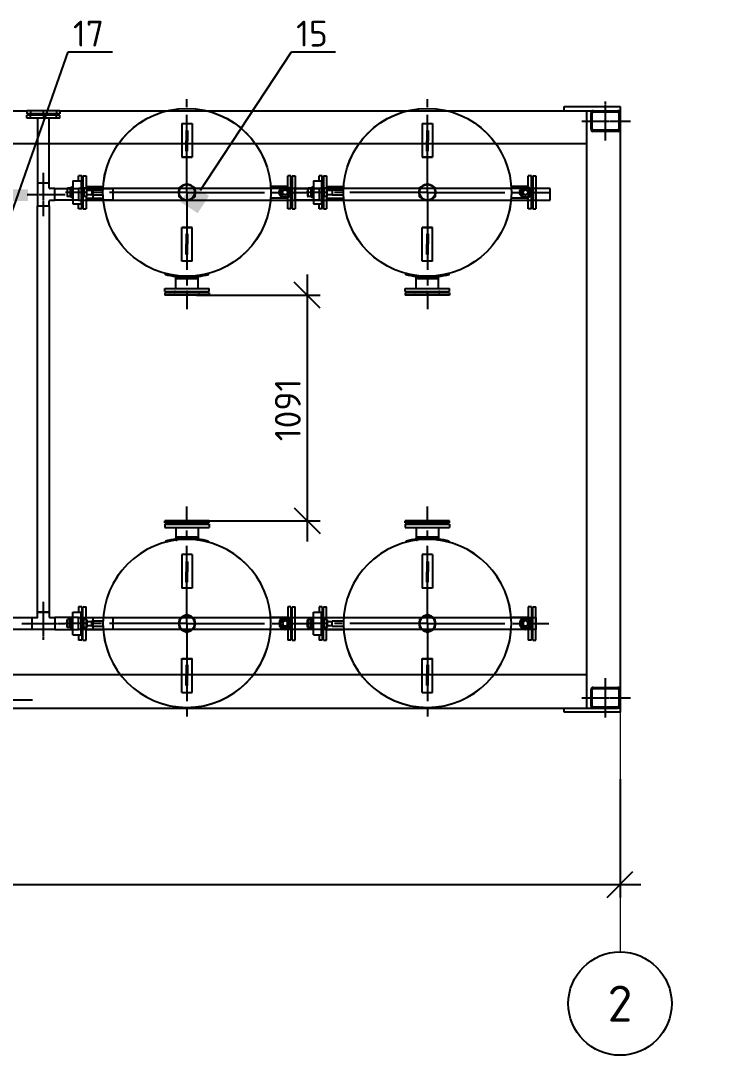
# Model space of a CAD drawing. Header units: millimetres. Extents: x 3795014 to 4300160, y 3869364 to 4016788.
# Drawn here: x 3879182 to 3882512, y 4006552 to 4011557 of the extents above; entities that cross this region are included whole.
import ezdxf
from ezdxf import colors
from ezdxf.entities.mleader import LeaderData, LeaderLine
from ezdxf.enums import TextEntityAlignment as Align
from ezdxf.math import Vec2, Vec3

# ---------------------------------------------------------------- set-up
doc = ezdxf.new("R2010")
doc.units = ezdxf.units.MM
doc.set_wipeout_variables(frame=1)
for name, pattern in [('K5LT_AXLED', [19.5, 15, -1.5, 1.5, -1.5]), ('K5LT_BASIC', [0]), ('K5LT_THIN', [0]), ('осевая2', [28.575, 19.05, -3.175, 3.175, -3.175])]:
    doc.linetypes.add(name, pattern=pattern)
doc.layers.get('Defpoints').update_dxf_attribs({"color": 3})
doc.layers.add('1Оси', color=7, linetype='Continuous')
doc.layers.add('Системный слой', color=7, linetype='Continuous')
for name, color, linetype, lineweight in [('выноска', 7, 'Continuous', 18), ('оси', 7, 'осевая2', 13), ('размеры', 7, 'Continuous', 18), ('текст', 7, 'Continuous', 20)]:
    doc.layers.add(name, color=color, linetype=linetype, lineweight=lineweight)
doc.styles.add('ISOCPEUR', font='isocpeur.ttf')
doc.styles.add('ВНИПИТЕКСТ', font='isocpeui.ttf')
doc.styles.add('ГОСТ 2.304', font='isocpeur.ttf')
doc.dimstyles.new('СПДС$0', dxfattribs={"dimscale": 100, "dimtxt": 2.5, "dimasz": 2.5, "dimexe": 1.25, "dimexo": 0.004, "dimgap": 1, "dimtad": 1, "dimdec": 0, "dimtxsty": 'ВНИПИТЕКСТ', "dimblk": 'OBLIQUE', "dimcen": 0, "dimdle": 1.25, "dimclrd": 256, "dimclre": 256, "dimclrt": 256, "dimadec": 0, "dimazin": 2, "dimtfac": 1, "dimtdec": 0, "dimtmove": 1, "dimatfit": 3, "dimldrblk": 'NONE', "dimfxl": 1, "dimlwd": -1, "dimlwe": -1, "dimarcsym": 0})

# ---------------------------------------------------------------- blocks, each defined once
blk = doc.blocks.new('U147')
at = {"layer": 'Системный слой', "linetype": 'K5LT_AXLED'}
for q in [(268.67, 273.36), (245.19, 250.76), (292.15, 250.76), (268.67, 232.52)]:
    blk.add_line((268.67, 250.76), q, dxfattribs=at)
at = {"layer": 'Системный слой', "linetype": 'K5LT_BASIC'}
for p, q in [((264.37, 270.2), (264.37, 270.64)), ((265.63, 270.64), (264.37, 270.64)), ((272.97, 270.64), (265.63, 270.64)), ((272.97, 270.2), (272.97, 270.64)), ((265.63, 270.2), (264.37, 270.2)), ((264.37, 269.96), (272.97, 269.96)), ((264.37, 269.96), (264.37, 269.36)), ((264.37, 269.36), (272.97, 269.36)), ((265.51, 270.08), (265.43, 270.16)), ((265.53, 270.08), (265.43, 269.98)), ((266.43, 270.08), (265.51, 270.08)), ((272.97, 270.2), (265.63, 270.2)), ((271.83, 270.08), (266.43, 270.08)), ((266.51, 269.36), (266.51, 267.1)), ((270.83, 269.36), (270.83, 267.1)), ((271.81, 270.08), (271.91, 269.98)), ((271.83, 270.08), (271.91, 270.16)), ((272.97, 269.96), (272.97, 269.36)), ((264.49, 266.7), (264.49, 266.45)), ((266.57, 266.88), (266.57, 267.25)), ((266.57, 266.88), (266.69, 266.88)), ((266.69, 266.88), (266.69, 267.25)), ((270.54, 267.48), (266.79, 267.48)), ((270.54, 267.36), (266.79, 267.36)), ((268.67, 267.04), (268.55, 267.24)), ((268.78, 267.24), (268.67, 267.04)), ((268.67, 267.04), (268.67, 267)), ((268.67, 267.04), (268.67, 267)), ((270.65, 267.25), (270.65, 266.88)), ((270.77, 266.88), (270.65, 266.88)), ((270.77, 267.25), (270.77, 266.88)), ((272.85, 266.7), (272.85, 266.45)), ((269.67, 264.1), (267.67, 264.1)), ((267.67, 264.1), (267.67, 257.61)), ((268.55, 262.76), (268.55, 260.8)), ((268.79, 262.76), (268.55, 262.76)), ((268.79, 262.76), (268.79, 260.8)), ((269.67, 264.1), (269.67, 257.61)), ((268.55, 260.8), (268.55, 260.76)), ((268.55, 258.76), (268.55, 260.76)), ((268.79, 260.8), (268.79, 260.76)), ((268.79, 258.76), (268.79, 260.76)), ((268.79, 258.76), (268.55, 258.76)), ((269.67, 257.61), (267.67, 257.61)), ((267.67, 257.61), (267.67, 257.56)), ((269.67, 257.56), (267.67, 257.56)), ((269.67, 257.61), (269.67, 257.56)), ((246.61, 252.96), (248.21, 252.96)), ((246.61, 248.56), (246.61, 252.96)), ((248.31, 253.96), (247.71, 253.96)), ((247.71, 253.96), (247.71, 252.96)), ((248.21, 248.56), (248.21, 252.96)), ((248.31, 253.96), (248.31, 251.76)), ((248.43, 252.8), (248.31, 252.92)), ((248.43, 252.8), (248.55, 252.92)), ((248.43, 252.2), (248.43, 252.8)), ((248.43, 252.8), (248.43, 251.76)), ((248.55, 253.96), (249.15, 253.96)), ((248.55, 253.02), (248.55, 253.96)), ((248.55, 251.72), (248.55, 253.02)), ((249.15, 253.02), (249.15, 253.96)), ((249.15, 251.56), (249.15, 253.02)), ((268.67, 252.49), (267.92, 252.06)), ((269.42, 252.06), (268.67, 252.49)), ((288.79, 253.96), (288.19, 253.96)), ((288.19, 253.96), (288.19, 253.02)), ((288.19, 253.02), (288.19, 251.76)), ((288.79, 253.96), (288.79, 253.02)), ((288.79, 253.02), (288.79, 250.76)), ((288.91, 252.8), (288.79, 252.92)), ((288.91, 252.8), (289.03, 252.92)), ((288.91, 249.32), (288.91, 252.8)), ((288.91, 252.8), (288.91, 252.2)), ((289.03, 248.5), (289.03, 253.96)), ((289.03, 253.96), (289.63, 253.96)), ((289.63, 248.5), (289.63, 253.96)), ((245.51, 251.48), (245.59, 251.56)), ((245.51, 250.76), (245.51, 251.48)), ((245.51, 250.04), (245.51, 250.76)), ((246.11, 251.56), (245.59, 251.56)), ((245.59, 251.56), (245.59, 250.76)), ((245.59, 250.76), (245.59, 249.96)), ((246.11, 251.56), (246.31, 251.76)), ((246.11, 250.76), (246.11, 251.56)), ((246.11, 249.96), (246.11, 250.76)), ((246.61, 251.76), (246.31, 251.76)), ((246.31, 251.76), (246.31, 250.76)), ((246.31, 250.76), (246.31, 249.76)), ((248.51, 251.76), (248.21, 251.76)), ((248.43, 251.76), (248.43, 252.2)), ((248.71, 251.56), (248.51, 251.76)), ((248.51, 250.76), (248.51, 251.76)), ((248.51, 249.76), (248.51, 250.76)), ((249.23, 251.56), (248.71, 251.56)), ((248.71, 250.76), (248.71, 251.56)), ((248.71, 249.96), (248.71, 250.76)), ((249.15, 251.9), (252.47, 251.9)), ((249.31, 251.48), (249.23, 251.56)), ((249.23, 250.76), (249.23, 251.56)), ((249.23, 249.96), (249.23, 250.76)), ((249.31, 251.48), (249.31, 250.76)), ((249.31, 251.16), (250.27, 251.16)), ((249.31, 250.76), (249.31, 250.04)), ((249.31, 250.36), (250.27, 250.36)), ((250.27, 250.75), (250.27, 251.26)), ((250.27, 251.26), (252.44, 251.26)), ((250.27, 250.26), (250.27, 250.75)), ((250.27, 250.26), (252.44, 250.26)), ((267.92, 252.06), (267.17, 251.62)), ((267.17, 251.62), (267.17, 250.76)), ((267.17, 250.76), (267.17, 249.89)), ((270.17, 251.62), (269.42, 252.06)), ((270.17, 250.76), (270.17, 251.62)), ((270.17, 249.89), (270.17, 250.76)), ((288.19, 251.9), (284.87, 251.9)), ((287.65, 251.9), (284.87, 251.9)), ((288.79, 250.76), (288.79, 247.56)), ((288.91, 252.2), (288.91, 248.72)), ((245.51, 250.04), (245.59, 249.96)), ((246.11, 249.96), (245.59, 249.96)), ((246.11, 249.96), (246.31, 249.76)), ((246.61, 249.76), (246.31, 249.76)), ((246.61, 248.56), (248.21, 248.56)), ((247.71, 248.56), (247.71, 248.5)), ((247.71, 248.5), (247.71, 247.56)), ((248.51, 249.76), (248.21, 249.76)), ((248.31, 249.76), (248.31, 248.5)), ((248.43, 248.72), (248.31, 248.6)), ((248.31, 248.5), (248.31, 247.56)), ((248.43, 248.72), (248.43, 249.76)), ((248.43, 249.76), (248.43, 249.32)), ((248.43, 249.32), (248.43, 248.72)), ((248.43, 248.72), (248.55, 248.6)), ((248.71, 249.96), (248.51, 249.76)), ((248.55, 247.56), (248.55, 249.8)), ((249.23, 249.96), (248.71, 249.96)), ((249.15, 247.56), (249.15, 249.96)), ((249.15, 249.62), (252.47, 249.62)), ((249.31, 250.04), (249.23, 249.96)), ((267.17, 249.89), (267.92, 249.46)), ((267.92, 249.46), (268.67, 249.03)), ((268.67, 249.03), (269.42, 249.46)), ((269.42, 249.46), (270.17, 249.89)), ((288.19, 249.62), (284.87, 249.62)), ((287.65, 249.62), (284.87, 249.62)), ((288.19, 249.75), (288.19, 247.56)), ((288.91, 248.72), (288.79, 248.6)), ((288.91, 248.72), (288.91, 249.32)), ((288.91, 248.72), (289.03, 248.6)), ((289.03, 247.56), (289.03, 248.5)), ((289.63, 247.56), (289.63, 248.5)), ((248.31, 247.56), (247.71, 247.56)), ((248.55, 247.56), (249.15, 247.56)), ((288.79, 247.56), (288.19, 247.56)), ((289.03, 247.56), (289.63, 247.56)), ((267.67, 243.9), (267.67, 243.96)), ((267.67, 243.96), (269.67, 243.96)), ((267.67, 237.42), (267.67, 243.9)), ((267.67, 243.9), (269.67, 243.9)), ((268.55, 242.76), (268.79, 242.76)), ((268.55, 242.76), (268.55, 240.76)), ((268.79, 242.76), (268.79, 240.76)), ((269.67, 243.9), (269.67, 243.96)), ((269.67, 237.42), (269.67, 243.9)), ((268.55, 240.72), (268.55, 240.76)), ((268.55, 238.76), (268.55, 240.72)), ((268.79, 240.72), (268.79, 240.76)), ((268.79, 238.76), (268.79, 240.72)), ((268.55, 238.76), (268.79, 238.76)), ((267.67, 237.42), (269.67, 237.42))]:
    blk.add_line(p, q, dxfattribs=at)
for centre, radius, start, end in [((268.67, 250.76), 16.24, 90, 180), ((268.67, 250.76), 16.24, 270.1432, 269.8568), ((268.67, 250.76), 16.48, 97.3209, 104.6931), ((266.79, 267.25), 0.225, 90, 180), ((266.79, 267.25), 0.105, 90, 180), ((268.67, 250.76), 16.48, 90.4006, 96.9005), ((268.67, 250.76), 16.24, 0, 90), ((268.67, 250.76), 16.48, 83.0995, 89.5994), ((270.54, 267.25), 0.225, 0, 90), ((270.54, 267.25), 0.105, 0, 90), ((268.67, 250.76), 16.48, 75.3069, 82.6791), ((268.67, 250.76), 1.6, 99.6359, 140.3641), ((268.67, 250.76), 1.5, 60, 120), ((268.67, 250.76), 1.6, 39.6359, 80.3641), ((268.67, 250.76), 16.24, 180, 270), ((268.67, 250.76), 1.6, 159.6359, 180), ((268.67, 250.76), 1.6, 180, 200.3641), ((268.67, 250.76), 1.5, 120, 180), ((268.67, 250.76), 1.5, 180, 240), ((268.67, 250.76), 16.24, 270, 0), ((268.67, 250.76), 1.5, 0, 60), ((268.67, 250.76), 1.5, 330, 0), ((268.67, 250.76), 1.6, 0, 20.3641), ((268.67, 250.76), 1.6, 339.6359, 0), ((287.65, 250.76), 1.14, 90, 270), ((287.65, 250.76), 1, 90, 270), ((287.65, 250.76), 0.97, 0, 180), ((287.65, 250.76), 0.97, 180, 0), ((287.65, 250.76), 0.906, 0, 180), ((287.65, 250.76), 0.906, 180, 0), ((287.65, 250.76), 0.546, 0, 180), ((287.65, 250.76), 0.546, 180, 0), ((287.65, 250.76), 0.482, 0, 180), ((287.65, 250.76), 0.482, 180, 0), ((287.65, 250.76), 1.14, 270, 90), ((287.65, 250.76), 1, 270, 90), ((268.67, 250.76), 1.6, 219.6358, 260.3641), ((268.67, 250.76), 1.5, 240, 300), ((268.67, 250.76), 1.6, 279.6359, 320.3641), ((268.67, 250.76), 1.5, 300, 330), ((268.67, 250.76), 16.24, 269.8568, 270.1432)]:
    blk.add_arc(centre, radius, start, end, dxfattribs=at)
for points, knots in [([(265.39, 270.2), (265.39, 270.2), (265.4, 270.19), (265.4, 270.18), (265.41, 270.18), (265.41, 270.18), (265.41, 270.17), (265.42, 270.17), (265.42, 270.17), (265.42, 270.17), (265.42, 270.16), (265.42, 270.16), (265.43, 270.16), (265.43, 270.16), (265.43, 270.16), (265.43, 270.16), (265.43, 270.16), (265.43, 270.16)], [0, 0, 0, 0, 2.070458, 3.887251, 5.355307, 6.470189, 7.443031, 8.473457, 9.434259, 10.56706, 11.602931, 12.709375, 13.743512, 14.861212, 15.937161, 16.995159, 18, 18, 18, 18]), ([(265.43, 270.16), (265.43, 270.16), (265.43, 270.16), (265.43, 270.16), (265.43, 270.16), (265.42, 270.16), (265.42, 270.16), (265.42, 270.17), (265.42, 270.17), (265.42, 270.17), (265.42, 270.17), (265.41, 270.18), (265.41, 270.18), (265.41, 270.18), (265.41, 270.18), (265.4, 270.19), (265.4, 270.19), (265.4, 270.19), (265.4, 270.19), (265.39, 270.2), (265.39, 270.2), (265.39, 270.2)], [0, 0, 0, 0, 2.181994, 3.424646, 4.637388, 5.887186, 7.140958, 8.438361, 9.666689, 11.064242, 12.384876, 13.755335, 14.928139, 16.018214, 16.966434, 17.820434, 18.665002, 19.500138, 20.312192, 21.14548, 22, 22, 22, 22]), ([(265.41, 269.96), (265.41, 269.96), (265.42, 269.97), (265.42, 269.97), (265.43, 269.98), (265.43, 269.98), (265.43, 269.98), (265.43, 269.98)], [0, 0, 0, 0, 1.88131, 3.618802, 5.451667, 7.618352, 8, 8, 8, 8]), ([(266.24, 270.2), (266.24, 270.2), (266.25, 270.2), (266.25, 270.19), (266.26, 270.19), (266.26, 270.19), (266.27, 270.19), (266.27, 270.18), (266.28, 270.18), (266.28, 270.18), (266.29, 270.18), (266.29, 270.18), (266.29, 270.18), (266.3, 270.17), (266.3, 270.17), (266.31, 270.17), (266.32, 270.17), (266.33, 270.17), (266.33, 270.16), (266.34, 270.16), (266.35, 270.16), (266.36, 270.16), (266.36, 270.16), (266.37, 270.16), (266.37, 270.16), (266.37, 270.16), (266.38, 270.16)], [0, 0, 0, 0, 1.365876, 2.55269, 3.560443, 4.329031, 5.14469, 6.028471, 6.959204, 7.829715, 8.567265, 9.269195, 10.07572, 11.145967, 12.308658, 13.467293, 14.630972, 16.237244, 17.886765, 19.525086, 20.994087, 22.572541, 23.921969, 25.034059, 25.967939, 27, 27, 27, 27]), ([(266.44, 269.96), (266.44, 269.96), (266.44, 269.96), (266.43, 269.96), (266.43, 269.97), (266.43, 269.97), (266.42, 269.97), (266.42, 269.97), (266.41, 269.97), (266.41, 269.98), (266.4, 269.98), (266.4, 269.98), (266.39, 269.98), (266.38, 269.98), (266.38, 269.98), (266.37, 269.98), (266.36, 269.98), (266.35, 269.98), (266.35, 269.98), (266.34, 269.98), (266.33, 269.97), (266.32, 269.97), (266.31, 269.97), (266.3, 269.97), (266.29, 269.96), (266.29, 269.96), (266.28, 269.96)], [0, 0, 0, 0, 1.271072, 2.389063, 3.353973, 4.165781, 4.977569, 5.858401, 6.789532, 7.71127, 8.790364, 9.903001, 11.108874, 12.238353, 13.474154, 14.779943, 15.980113, 17.034525, 17.95163, 18.942103, 20.145634, 21.381738, 22.689199, 24.187931, 25.671544, 27, 27, 27, 27]), ([(266.38, 270.16), (266.39, 270.16), (266.4, 270.16), (266.41, 270.16), (266.43, 270.17), (266.44, 270.18), (266.45, 270.19), (266.46, 270.19), (266.46, 270.2)], [0, 0, 0, 0, 2.000482, 3.052904, 4.451253, 6.047996, 7.337485, 9, 9, 9, 9]), ([(268.51, 270.2), (268.52, 270.2), (268.53, 270.19), (268.54, 270.18), (268.55, 270.18), (268.56, 270.18), (268.57, 270.17), (268.58, 270.17), (268.59, 270.17), (268.6, 270.17), (268.61, 270.16), (268.62, 270.16), (268.63, 270.16), (268.64, 270.16), (268.65, 270.16), (268.66, 270.16), (268.67, 270.16), (268.68, 270.16), (268.68, 270.16), (268.69, 270.16), (268.7, 270.16), (268.71, 270.16), (268.72, 270.16), (268.73, 270.17), (268.74, 270.17), (268.75, 270.17), (268.76, 270.17), (268.77, 270.18), (268.78, 270.18), (268.79, 270.18), (268.79, 270.18), (268.8, 270.19), (268.8, 270.19), (268.81, 270.19), (268.81, 270.19), (268.82, 270.2), (268.82, 270.2), (268.82, 270.2)], [0, 0, 0, 0, 2.188392, 4.108668, 5.660344, 6.83873, 7.866985, 8.956105, 9.971634, 11.168959, 12.263833, 13.4333, 14.526342, 15.707705, 16.84494, 17.963202, 18.949214, 19.965032, 20.907221, 21.978992, 23.024967, 24.102902, 25.184265, 26.303258, 27.362675, 28.568047, 29.707077, 30.889081, 31.900609, 32.840785, 33.658613, 34.395177, 35.123606, 35.843901, 36.544287, 37.262987, 38, 38, 38, 38]), ([(268.78, 269.96), (268.78, 269.96), (268.77, 269.96), (268.76, 269.96), (268.75, 269.97), (268.75, 269.97), (268.74, 269.97), (268.73, 269.97), (268.73, 269.97), (268.72, 269.98), (268.71, 269.98), (268.7, 269.98), (268.69, 269.98), (268.68, 269.98), (268.67, 269.98), (268.66, 269.98), (268.65, 269.98), (268.64, 269.98), (268.63, 269.98), (268.62, 269.98), (268.61, 269.97), (268.6, 269.97), (268.59, 269.97), (268.58, 269.97), (268.57, 269.96), (268.56, 269.96), (268.55, 269.96)], [0, 0, 0, 0, 1.271072, 2.389063, 3.353973, 4.165781, 4.977569, 5.858401, 6.789532, 7.71127, 8.790364, 9.903001, 11.108874, 12.238353, 13.474154, 14.779943, 15.980113, 17.034525, 17.95163, 18.942103, 20.145634, 21.381738, 22.689199, 24.187931, 25.671544, 27, 27, 27, 27]), ([(270.87, 270.2), (270.87, 270.2), (270.88, 270.19), (270.88, 270.19), (270.89, 270.18), (270.89, 270.18), (270.9, 270.17), (270.9, 270.17), (270.91, 270.17), (270.91, 270.17), (270.92, 270.17), (270.92, 270.16), (270.93, 270.16), (270.93, 270.16), (270.94, 270.16), (270.95, 270.16), (270.95, 270.16), (270.96, 270.16), (270.97, 270.16), (270.97, 270.16), (270.98, 270.16), (270.99, 270.16), (271, 270.16), (271.01, 270.16), (271.01, 270.17), (271.02, 270.17), (271.03, 270.17), (271.04, 270.17), (271.04, 270.18), (271.05, 270.18), (271.06, 270.18), (271.06, 270.18), (271.07, 270.19), (271.08, 270.19), (271.08, 270.19), (271.09, 270.19), (271.09, 270.2), (271.09, 270.2), (271.1, 270.2)], [0, 0, 0, 0, 2.098266, 3.933787, 5.40939, 6.508009, 7.584179, 8.569468, 9.488069, 10.248193, 12.375705, 13.494139, 14.411445, 15.450371, 16.557566, 17.661301, 18.861363, 19.93129, 20.901493, 21.88384, 23.067005, 24.360459, 25.578174, 26.691721, 27.752769, 28.874556, 29.953197, 31.064416, 31.988426, 33.037857, 34.009517, 34.874159, 35.49531, 36.297489, 37.070225, 37.92784, 38.491193, 39, 39, 39, 39]), ([(271.05, 269.96), (271.05, 269.96), (271.04, 269.96), (271.03, 269.96), (271.03, 269.97), (271.02, 269.97), (271.01, 269.97), (271.01, 269.97), (271, 269.97), (271, 269.98), (270.99, 269.98), (270.98, 269.98), (270.97, 269.98), (270.97, 269.98), (270.96, 269.98), (270.95, 269.98), (270.94, 269.98), (270.94, 269.98), (270.93, 269.98), (270.93, 269.98), (270.92, 269.97), (270.92, 269.97), (270.91, 269.97), (270.9, 269.97), (270.9, 269.96), (270.89, 269.96), (270.89, 269.96)], [0, 0, 0, 0, 1.271072, 2.389063, 3.353973, 4.165781, 4.977569, 5.858401, 6.789532, 7.71127, 8.790364, 9.903001, 11.108874, 12.238353, 13.474154, 14.779943, 15.980113, 17.034525, 17.95163, 18.942103, 20.145634, 21.381738, 22.689199, 24.187931, 25.671544, 27, 27, 27, 27]), ([(271.94, 270.2), (271.94, 270.2), (271.94, 270.19), (271.93, 270.18), (271.93, 270.18), (271.92, 270.18), (271.92, 270.17), (271.92, 270.17), (271.92, 270.17), (271.91, 270.17), (271.91, 270.16), (271.91, 270.16), (271.91, 270.16), (271.91, 270.16), (271.91, 270.16), (271.91, 270.16), (271.91, 270.16), (271.91, 270.16)], [0, 0, 0, 0, 2.070458, 3.887251, 5.355307, 6.470189, 7.443031, 8.473457, 9.434259, 10.56706, 11.602931, 12.709375, 13.743512, 14.861212, 15.937161, 16.995159, 18, 18, 18, 18]), ([(271.91, 270.16), (271.91, 270.16), (271.91, 270.16), (271.91, 270.16), (271.91, 270.16), (271.91, 270.16), (271.91, 270.16), (271.91, 270.17), (271.91, 270.17), (271.92, 270.17), (271.92, 270.17), (271.92, 270.18), (271.92, 270.18), (271.93, 270.18), (271.93, 270.18), (271.93, 270.19), (271.93, 270.19), (271.94, 270.19), (271.94, 270.19), (271.94, 270.2), (271.94, 270.2), (271.94, 270.2)], [0, 0, 0, 0, 2.181994, 3.424646, 4.637388, 5.887186, 7.140958, 8.438361, 9.666689, 11.064242, 12.384876, 13.755335, 14.928139, 16.018214, 16.966434, 17.820434, 18.665002, 19.500138, 20.312192, 21.14548, 22, 22, 22, 22]), ([(271.91, 269.98), (271.91, 269.98), (271.91, 269.98), (271.91, 269.97), (271.92, 269.97), (271.92, 269.96), (271.93, 269.96)], [0, 0, 0, 0, 1.674306, 3.446078, 4.794746, 7, 7, 7, 7])]:
    blk.add_open_spline(points, degree=3, knots=knots, dxfattribs=at)
blk = doc.blocks.new('U18')
at = {"layer": 'Системный слой', "linetype": 'K5LT_BASIC'}
for p, q in [((247.71, 249.62), (247.71, 251.9)), ((247.71, 251.9), (336.14, 251.9)), ((336.14, 251.9), (336.14, 249.62)), ((336.14, 249.62), (247.71, 249.62))]:
    blk.add_line(p, q, dxfattribs=at)
blk = doc.blocks.new('_Oblique')
at = {"color": 0, "linetype": 'ByBlock', "lineweight": -2}
blk.add_line((-0.5, -0.5), (0.5, 0.5), dxfattribs=at)
blk = doc.blocks.new('*D120')
at = {"layer": 'Defpoints', "color": 0, "lineweight": 20, "transparency": 16777216}
for p in [(3880000.5, 4010229.2), (3879986, 4009137.9), (3880567.3, 4009137.9)]:
    blk.add_point(p, dxfattribs=at)
at = {"layer": 'размеры', "color": 0, "lineweight": -2, "transparency": 16777216}
for p, q in [((3880567.3, 4010329.2), (3880567.3, 4009037.9)), ((3880031.8, 4010229.2), (3880629.8, 4010229.2)), ((3880017.2, 4009137.9), (3880629.8, 4009137.9))]:
    blk.add_line(p, q, dxfattribs=at)
at = {"layer": 'размеры', "color": 0, "lineweight": -2, "transparency": 16777216, "xscale": 125, "yscale": 125, "zscale": 125}
for p, rotation in [((3880567.3, 4010229.2), 90), ((3880567.3, 4009137.9), 270)]:
    blk.add_blockref('_Oblique', p, dxfattribs=dict(at, rotation=rotation))
at = {"layer": 'размеры', "color": 0, "transparency": 16777216, "insert": (3880473.6, 4009673.6), "char_height": 125, "attachment_point": 5, "rotation": 90, "style": 'ГОСТ 2.304'}
blk.add_mtext('\\A1;1091', dxfattribs=at)
blk = doc.blocks.new('_BoxFilled')
at = {"color": 0, "linetype": 'ByBlock', "lineweight": -2}
blk.add_line((-0.5, 0), (-1, 0), dxfattribs=at)
at = {"color": 0, "linetype": 'ByBlock', "lineweight": 20}
blk.add_solid([(-0.5, 0.5), (0.5, 0.5), (-0.5, -0.5), (0.5, -0.5)], dxfattribs=at)
blk = doc.blocks.new('*D128')
at = {"layer": 'Defpoints', "color": 0, "lineweight": 20, "transparency": 16777216}
for p in [(3874580, 4007919.6), (3882080, 4007919.6), (3882080, 4007378.9)]:
    blk.add_point(p, dxfattribs=at)
at = {"layer": 'размеры', "color": 0, "lineweight": -2, "transparency": 16777216}
for p, q in [((3874580, 4007888.4), (3874580, 4007316.4)), ((3882080, 4007888.4), (3882080, 4007316.4)), ((3874480, 4007378.9), (3882180, 4007378.9))]:
    blk.add_line(p, q, dxfattribs=at)
at = {"layer": 'размеры', "color": 0, "lineweight": -2, "transparency": 16777216, "xscale": 125, "yscale": 125, "zscale": 125, "rotation": 180}
blk.add_blockref('_Oblique', (3874580, 4007378.9), dxfattribs=at)
at = {"layer": 'размеры', "color": 0, "lineweight": -2, "transparency": 16777216, "xscale": 125, "yscale": 125, "zscale": 125}
blk.add_blockref('_Oblique', (3882080, 4007378.9), dxfattribs=at)
at = {"layer": 'размеры', "color": 0, "transparency": 16777216, "insert": (3878330, 4007472.6), "char_height": 125, "attachment_point": 5, "style": 'ГОСТ 2.304'}
blk.add_mtext('\\A1;7500', dxfattribs=at)

msp = doc.modelspace()

# ---------------------------------------------------------------- hatches: boundary and pattern name
at = {"layer": 'Системный слой'}
msp.add_hatch(color=256, dxfattribs=at).paths.add_polyline_path([(3879217, 4010684.6), (3879217, 4010741.6), (3879080, 4010741.6), (3879080, 4010684.6)])

# ---------------------------------------------------------------- linework, layer by layer
at = {"layer": '1Оси', "linetype": 'Continuous'}
msp.add_circle((3882080, 4006802.3), 250, dxfattribs=at)
at = {"layer": 'оси', "ltscale": 25, "extrusion": (1, 0, 0), "elevation": 3882080}
msp.add_lwpolyline([(4008226.5, 0), (4007052.3, 0)], dxfattribs=at)
at = {"layer": 'Системный слой', "linetype": 'K5LT_THIN'}
for p, q in [((3879060, 4011121.3), (3882080, 4011121.3)), ((3881810, 4011141.3), (3882080, 4011141.3)), ((3881810, 4011121.3), (3881810, 4011141.3)), ((3881920, 4008231.8), (3881920, 4011121.3)), ((3881950, 4011121.3), (3882070, 4011121.3)), ((3882080, 4011141.3), (3882080, 4010871.3)), ((3882080, 4011066.3), (3882080, 4011121.3)), ((3881940, 4011031.3), (3881940, 4011111.3)), ((3881945, 4011031.3), (3881945, 4011111.3)), ((3881950, 4011116.3), (3882070, 4011116.3)), ((3882075, 4011111.3), (3882075, 4011031.3)), ((3882080, 4011111.3), (3882080, 4011031.3)), ((3882080, 4011072.5), (3882080, 4008241.8)), ((3882070, 4011026.3), (3881950, 4011026.3)), ((3882070, 4011021.3), (3881950, 4011021.3)), ((3882080, 4011031.3), (3882080, 4011011.3)), ((3881920, 4010961.3), (3879080, 4010961.3)), ((3882080, 4008481.8), (3882080, 4008211.8)), ((3881920, 4008391.8), (3879080, 4008391.8)), ((3881940, 4008241.8), (3881940, 4008321.8)), ((3881945, 4008241.8), (3881945, 4008321.8)), ((3881950, 4008331.8), (3882070, 4008331.8)), ((3881950, 4008326.8), (3882070, 4008326.8)), ((3882075, 4008321.8), (3882075, 4008241.8)), ((3882080, 4008321.8), (3882080, 4008241.8)), ((3881940, 4008273.5), (3881940, 4008273.5)), ((3879020, 4008231.8), (3882068, 4008231.8)), ((3881810, 4008211.8), (3881810, 4008231.8)), ((3882070, 4008236.8), (3881950, 4008236.8)), ((3882070, 4008231.8), (3881950, 4008231.8)), ((3882080, 4008211.8), (3881810, 4008211.8))]:
    msp.add_line(p, q, dxfattribs=at)
at = {"layer": 'Системный слой', "linetype": 'K5LT_AXLED'}
for p, q in [((3882010, 4010976.3), (3882010, 4011166.3)), ((3881895, 4011071.3), (3882130, 4011071.3)), ((3882010, 4008186.8), (3882010, 4008376.8)), ((3878942.5, 4008271.7), (3879240, 4008272.4)), ((3881895, 4008281.8), (3882130, 4008281.8))]:
    msp.add_line(p, q, dxfattribs=at)
at = {"layer": 'Системный слой', "linetype": 'K5LT_BASIC'}
for p, q in [((3879320.3, 4011085.3), (3879263.3, 4011085.3)), ((3879263.3, 4011085.3), (3879263.3, 4010766.9)), ((3879320.3, 4010766.9), (3879320.3, 4011085.3)), ((3879263.3, 4010766.9), (3879320.3, 4010766.9)), ((3879347.2, 4010744.7), (3879462, 4010744.7)), ((3879347.2, 4010687.7), (3879347.2, 4010744.7)), ((3879462, 4010744.7), (3879462, 4010687.7)), ((3881672.7, 4010744.7), (3879462, 4010744.7)), ((3879462, 4010744.7), (3879462, 4010687.7)), ((3879532.3, 4010687.7), (3879532.3, 4010744.7)), ((3879532.3, 4010744.7), (3879627.2, 4010744.7)), ((3879627.2, 4010744.7), (3879627.2, 4010687.7)), ((3880510, 4010744.7), (3880624.7, 4010744.7)), ((3880510, 4010687.7), (3880510, 4010744.7)), ((3880624.7, 4010744.7), (3880624.7, 4010687.7)), ((3881672.7, 4010687.7), (3881672.7, 4010744.7)), ((3881741.8, 4010744.7), (3881672.7, 4010744.7)), ((3881672.7, 4010744.7), (3881672.7, 4010687.7)), ((3881741.8, 4010687.7), (3881741.8, 4010744.7)), ((3879462, 4010687.7), (3879347.2, 4010687.7)), ((3879462, 4010687.7), (3881672.7, 4010687.7)), ((3879627.2, 4010687.7), (3879532.3, 4010687.7)), ((3880624.7, 4010687.7), (3880510, 4010687.7)), ((3881672.7, 4010687.7), (3881741.8, 4010687.7)), ((3879263.6, 4010661.1), (3879320.6, 4010661.1)), ((3879263.6, 4008696.1), (3879263.6, 4010661.1)), ((3879320.6, 4010661.1), (3879320.6, 4008696.1)), ((3879320.6, 4008696.1), (3879263.6, 4008696.1)), ((3879462, 4008669.4), (3879347.2, 4008669.4)), ((3879347.2, 4008669.4), (3879347.2, 4008612.4)), ((3879462, 4008612.4), (3879462, 4008669.4)), ((3879347.2, 4008612.4), (3879462, 4008612.4))]:
    msp.add_line(p, q, dxfattribs=at)
for points in [[(3878963.5, 4008669.4), (3879236.9, 4008669.4), (3879236.9, 4008612.4), (3878963.5, 4008612.4)], [(3879532.3, 4008669.4), (3879627.2, 4008669.4), (3879627.2, 4008612.4), (3879532.3, 4008612.4)]]:
    msp.add_lwpolyline(points, close=True, dxfattribs=at)
at = {"layer": 'Системный слой', "linetype": 'K5LT_THIN'}
for centre, radius, start, end in [((3881950, 4011111.3), 10, 90, 180), ((3882070, 4011111.3), 10, 0, 90), ((3881950, 4011111.3), 5, 90, 180), ((3882070, 4011111.3), 5, 0, 90), ((3881950, 4011031.3), 10, 180, 270), ((3881950, 4011031.3), 5, 180, 270), ((3882070, 4011031.3), 5, 270, 0), ((3882070, 4011031.3), 10, 270, 0), ((3881950, 4008321.8), 10, 90, 180), ((3881950, 4008321.8), 5, 90, 180), ((3882070, 4008321.8), 10, 0, 90), ((3882070, 4008321.8), 5, 0, 90), ((3881950, 4008241.8), 10, 180, 270), ((3881950, 4008241.8), 5, 180, 270), ((3882070, 4008241.8), 10, 270, 0), ((3882070, 4008241.8), 5, 270, 0)]:
    msp.add_arc(centre, radius, start, end, dxfattribs=at)

# ---------------------------------------------------------------- block references
at = {"layer": 'Системный слой', "xscale": -25, "yscale": 25, "zscale": 25, "rotation": 180}
for p in [(3873269.3, 4016995.2), (3874432, 4016995.2)]:
    msp.add_blockref('U147', p, dxfattribs=at)
at = {"layer": 'Системный слой', "xscale": 25, "yscale": 25, "zscale": 25}
for name, p in [('U147', (3873269.3, 4002372)), ('U147', (3874432, 4002372)), ('U18', (3873269.3, 4002372))]:
    msp.add_blockref(name, p, dxfattribs=at)

# ---------------------------------------------------------------- texts
at = {"layer": 'текст', "style": 'ГОСТ 2.304'}
msp.add_text('2', height=175, dxfattribs=at).set_placement((3882080, 4006802.3), align=Align.MIDDLE_CENTER)

# ---------------------------------------------------------------- dimensions: what is measured, and where the dimension line sits
at = {"layer": 'размеры'}
dim = msp.add_linear_dim(base=(3880567.3, 4009137.9), p1=(3880000.5, 4010229.2), p2=(3879986, 4009137.9), angle=90, dimstyle='СПДС$0', override={"dimscale": 50, "dimexo": 0.625, "dimgap": 0.625, "dimrnd": 0.001, "dimtxsty": 'ГОСТ 2.304', "dimcen": 2.5, "dimdle": 2, "dimclrd": 0, "dimclre": 0, "dimclrt": 0, "dimtfac": 0.75, "dimtolj": 1, "dimlwd": -2, "dimlwe": -2, "dimarcsym": 1}, dxfattribs=at)
dim.commit()
dim.dimension.update_dxf_attribs({"geometry": '*D120', "text_midpoint": (3880567.3, 4009673.6), "dimtype": 160})
dim = msp.add_linear_dim(base=(3882080, 4007378.9), p1=(3874580, 4007919.6), p2=(3882080, 4007919.6), dimstyle='СПДС$0', override={"dimscale": 50, "dimexo": 0.625, "dimgap": 0.625, "dimrnd": 0.001, "dimtxsty": 'ГОСТ 2.304', "dimcen": 2.5, "dimdle": 2, "dimclrd": 0, "dimclre": 0, "dimclrt": 0, "dimtfac": 0.75, "dimtolj": 1, "dimlwd": -2, "dimlwe": -2, "dimarcsym": 1}, dxfattribs=at)
dim.commit()
dim.dimension.update_dxf_attribs({"geometry": '*D128', "text_midpoint": (3878330, 4007472.6)})

# ---------------------------------------------------------------- leaders
at = {"layer": 'выноска', "lineweight": 20, "ltscale": 100}
ml = msp.add_multileader_mtext('Standard', dxfattribs=at)
ml.set_content('15', color=256, style='ISOCPEUR')
ml.set_leader_properties()
ml.set_arrow_properties(name='BOXFILLED')
ml.build(insert=Vec2(0, 0))
ml.multileader.update_dxf_attribs({"text_left_attachment_type": 6, "text_right_attachment_type": 6, "dogleg_length": 0.36, "arrow_head_size": 100, "scale": 50})
ctx = ml.context
ctx.base_point, ctx.scale, ctx.char_height, ctx.arrow_head_size, ctx.landing_gap_size, ctx.plane_origin = Vec3(3880509.3, 4011406.5), 50, 125, 100, 4.5, Vec3(3880552.7, 4010915.9)
ctx.left_attachment, ctx.right_attachment = 6, 6
notes = []
notes.append((ctx, [(1, (1, 1, 0), (3880491.3, 4011406.5), (1, 0), 18, [(0, [(3880023.5, 4010694.6)], 0, [])])]))
ctx.mtext.insert, ctx.mtext.width, ctx.mtext.flow_direction = Vec3(3880513.8, 4011556.5), 160.967, 5
for ctx, leaders in notes:
    for number, flags, end, landing, length, lines in leaders:
        leader = LeaderData()
        leader.index, (leader.has_last_leader_line, leader.has_dogleg_vector, leader.attachment_direction) = number, flags
        leader.last_leader_point, leader.dogleg_vector, leader.dogleg_length = Vec3(end), Vec3(landing), length
        for number, points, colour, breaks in lines:
            line = LeaderLine()
            line.index, line.vertices, line.color, line.breaks = number, Vec3.list(points), colors.encode_raw_color(colour), breaks
            leader.lines.append(line)
        ctx.leaders.append(leader)

# ---------------------------------------------------------------- next in the draw order: wipeouts: each hides what was drawn before it
for points in [[(3879372.1, 4011085.3), (3879372.1, 4011100.3), (3879372.1, 4011100.3), (3879346.1, 4011100.3), (3879346.1, 4011100.3), (3879343.1, 4011103.3), (3879343.1, 4011103.3), (3879241.1, 4011103.3), (3879241.1, 4011103.3), (3879238.1, 4011100.3), (3879238.1, 4011100.3), (3879212.1, 4011100.3), (3879212.1, 4011100.3), (3879212.1, 4011085.3), (3879212.1, 4011085.3)], [(3879347.2, 4010687.7), (3879347.2, 4010744.7), (3879347.2, 4010744.7), (3879323.8, 4010744.7), (3879323.8, 4010744.7), (3879321.7, 4010745.5), (3879321.7, 4010745.5), (3879320.6, 4010747.4), (3879320.6, 4010747.4), (3879320.6, 4010747.9), (3879320.6, 4010747.9), (3879320.6, 4010771.4), (3879320.6, 4010771.4), (3879263.6, 4010771.4), (3879263.6, 4010771.4), (3879263.6, 4010661.1), (3879263.6, 4010661.1), (3879320.6, 4010661.1), (3879320.6, 4010661.1), (3879320.6, 4010684.5), (3879320.6, 4010684.5), (3879321.3, 4010686.6), (3879321.3, 4010686.6), (3879323.3, 4010687.7), (3879323.3, 4010687.7), (3879323.8, 4010687.7), (3879323.8, 4010687.7)], [(3879347.2, 4008612.4), (3879347.2, 4008669.4), (3879347.2, 4008669.4), (3879323.8, 4008669.4), (3879323.8, 4008669.4), (3879321.7, 4008670.2), (3879321.7, 4008670.2), (3879320.6, 4008672.2), (3879320.6, 4008672.2), (3879320.6, 4008672.6), (3879320.6, 4008672.6), (3879320.6, 4008696.1), (3879320.6, 4008696.1), (3879263.6, 4008696.1), (3879263.6, 4008696.1), (3879263.6, 4008672.6), (3879263.6, 4008672.6), (3879262.8, 4008670.5), (3879262.8, 4008670.5), (3879260.8, 4008669.5), (3879260.8, 4008669.5), (3879260.4, 4008669.4), (3879260.4, 4008669.4), (3879236.9, 4008669.4), (3879236.9, 4008669.4), (3879236.9, 4008612.4), (3879236.9, 4008612.4)]]:
    msp.add_wipeout(points).dxf.layer = 'Системный слой'

# ---------------------------------------------------------------- next in the draw order: linework, layer by layer
at = {"layer": 'Системный слой', "linetype": 'K5LT_BASIC'}
for p, q in [((3879212.1, 4011085.3), (3879212.1, 4011100.3)), ((3879372.1, 4011100.3), (3879212.1, 4011100.3)), ((3879372.1, 4011085.3), (3879212.1, 4011085.3)), ((3879238.1, 4011100.3), (3879241.1, 4011103.3)), ((3879343.1, 4011103.3), (3879241.1, 4011103.3)), ((3879346.1, 4011100.3), (3879343.1, 4011103.3)), ((3879372.1, 4011085.3), (3879372.1, 4011100.3)), ((3879320.6, 4010771.4), (3879263.6, 4010771.4)), ((3879263.6, 4010771.4), (3879263.6, 4010661.1)), ((3879320.6, 4010747.9), (3879320.6, 4010771.4)), ((3879347.2, 4010744.7), (3879323.8, 4010744.7)), ((3879347.2, 4010687.7), (3879347.2, 4010744.7)), ((3879320.6, 4010661.1), (3879320.6, 4010684.5)), ((3879323.8, 4010687.7), (3879347.2, 4010687.7)), ((3879263.6, 4010661.1), (3879320.6, 4010661.1)), ((3879236.9, 4008612.4), (3879236.9, 4008669.4)), ((3879236.9, 4008669.4), (3879260.4, 4008669.4)), ((3879263.6, 4008672.6), (3879263.6, 4008696.1)), ((3879263.6, 4008696.1), (3879320.6, 4008696.1)), ((3879320.6, 4008696.1), (3879320.6, 4008672.6)), ((3879323.8, 4008669.4), (3879347.2, 4008669.4)), ((3879347.2, 4008669.4), (3879347.2, 4008612.4)), ((3879347.2, 4008612.4), (3879236.9, 4008612.4))]:
    msp.add_line(p, q, dxfattribs=at)
at = {"layer": 'Системный слой', "linetype": 'K5LT_AXLED'}
for p, q in [((3879229.6, 4011082.3), (3879229.6, 4011103.3)), ((3879292.1, 4011106.3), (3879292.1, 4011082.3)), ((3879354.6, 4011082.3), (3879354.6, 4011103.3)), ((3879292.1, 4010611.1), (3879292.1, 4010821.4)), ((3879213.6, 4010716.2), (3879397.2, 4010716.2)), ((3879292.1, 4008562.4), (3879292.1, 4008746.1)), ((3879186.9, 4008640.9), (3879397.2, 4008640.9))]:
    msp.add_line(p, q, dxfattribs=at)
at = {"layer": 'Системный слой', "linetype": 'K5LT_BASIC'}
for centre, start, end in [((3879323.8, 4010747.9), 180, 270), ((3879323.8, 4010684.5), 90, 180), ((3879260.4, 4008672.6), 270, 0), ((3879323.8, 4008672.6), 180, 270)]:
    msp.add_arc(centre, 3.21, start, end, dxfattribs=at)

# ---------------------------------------------------------------- next in the draw order: wipeouts: each hides what was drawn before it
msp.add_wipeout([(3879372.1, 4011106.3), (3879372.1, 4011121.3), (3879372.1, 4011121.3), (3879212.1, 4011121.3), (3879212.1, 4011121.3), (3879212.1, 4011106.3), (3879212.1, 4011106.3), (3879238.1, 4011106.3), (3879238.1, 4011106.3), (3879241.1, 4011103.3), (3879241.1, 4011103.3), (3879343.1, 4011103.3), (3879343.1, 4011103.3), (3879346.1, 4011106.3), (3879346.1, 4011106.3)]).dxf.layer = 'Системный слой'

# ---------------------------------------------------------------- next in the draw order: linework, layer by layer
for p, q in [((3879372.1, 4011121.3), (3879212.1, 4011121.3)), ((3879212.1, 4011121.3), (3879212.1, 4011106.3)), ((3879372.1, 4011121.3), (3879372.1, 4011106.3)), ((3879372.1, 4011106.3), (3879212.1, 4011106.3)), ((3879238.1, 4011106.3), (3879241.1, 4011103.3)), ((3879343.1, 4011103.3), (3879241.1, 4011103.3)), ((3879346.1, 4011106.3), (3879343.1, 4011103.3))]:
    msp.add_line(p, q, dxfattribs=at)
at = {"layer": 'Системный слой', "linetype": 'K5LT_AXLED'}
for p, q in [((3879229.6, 4011124.3), (3879229.6, 4011103.3)), ((3879292.1, 4011100.3), (3879292.1, 4011124.3)), ((3879354.6, 4011124.3), (3879354.6, 4011103.3))]:
    msp.add_line(p, q, dxfattribs=at)

# ---------------------------------------------------------------- next in the draw order: leaders
at = {"layer": 'выноска', "lineweight": 20, "ltscale": 100}
ml = msp.add_multileader_mtext('Standard', dxfattribs=at)
ml.set_content('17', color=256, style='ISOCPEUR')
ml.set_leader_properties()
ml.set_arrow_properties(name='BOXFILLED')
ml.build(insert=Vec2(0, 0))
ml.multileader.update_dxf_attribs({"text_left_attachment_type": 6, "text_right_attachment_type": 6, "dogleg_length": 0.36, "arrow_head_size": 100, "scale": 50})
ctx = ml.context
ctx.base_point, ctx.scale, ctx.char_height, ctx.arrow_head_size, ctx.landing_gap_size, ctx.plane_origin = Vec3(3879430.2, 4011406.5), 50, 125, 100, 4.5, Vec3(3879473.7, 4010915.9)
ctx.left_attachment, ctx.right_attachment = 6, 6
notes = []
notes.append((ctx, [(1, (1, 1, 0), (3879412.2, 4011406.5), (1, 0), 18, [(0, [(3878731.2, 4009471.2)], 0, [])])]))
ctx.mtext.insert, ctx.mtext.flow_direction = Vec3(3879434.7, 4011556.5), 5
for ctx, leaders in notes:
    for number, flags, end, landing, length, lines in leaders:
        leader = LeaderData()
        leader.index, (leader.has_last_leader_line, leader.has_dogleg_vector, leader.attachment_direction) = number, flags
        leader.last_leader_point, leader.dogleg_vector, leader.dogleg_length = Vec3(end), Vec3(landing), length
        for number, points, colour, breaks in lines:
            line = LeaderLine()
            line.index, line.vertices, line.color, line.breaks = number, Vec3.list(points), colors.encode_raw_color(colour), breaks
            leader.lines.append(line)
        ctx.leaders.append(leader)

doc.saveas('drawing.dxf')
